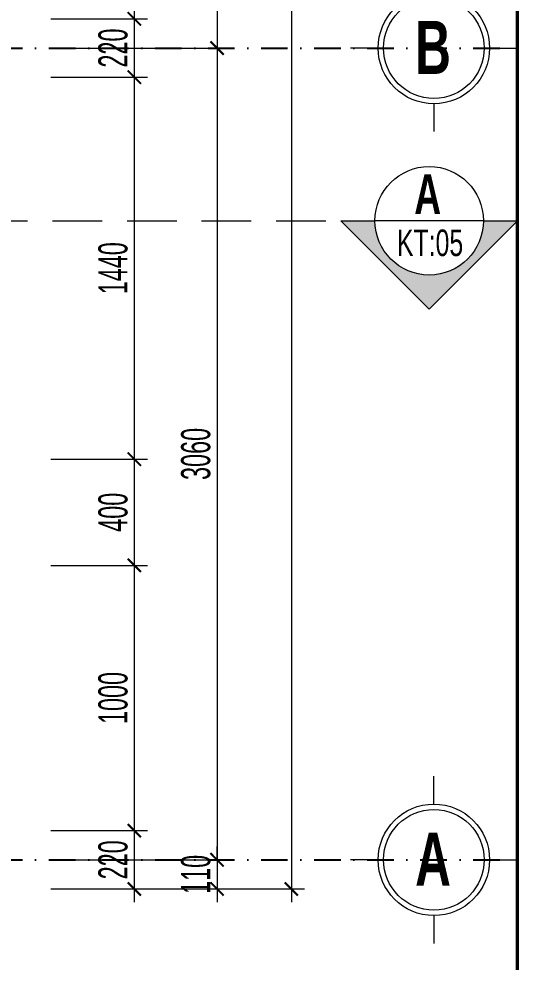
# Model space of a CAD drawing. Header units: inches. Extents: x 274208 to 641690, y -81912 to 129129.
# Drawn here: x 527482 to 529369, y 93222 to 96778 of the extents above; entities that cross this region are included whole.
import ezdxf
from ezdxf.enums import TextEntityAlignment as Align

# ---------------------------------------------------------------- set-up
doc = ezdxf.new("R2010")
doc.units = ezdxf.units.IN
doc.header["$MEASUREMENT"] = 0
doc.header["$PDMODE"] = 3
doc.linetypes.add('$1$HIDDEN', pattern=[0.375, 0.25, -0.125])
doc.linetypes.add('DASHDOT', pattern=[1, 0.5, -0.25, 0, -0.25])
for name, color, linetype, lineweight in [('02.Thay', 145, 'Continuous', 20), ('05.Text', 253, 'Continuous', 18), ('08.Dim', 156, 'Continuous', 15), ('09.Hatch', 250, 'Continuous', 5), ('11.Khung bo', 32, 'Continuous', 50), ('NN_KI HIEU', 22, 'Continuous', 18)]:
    doc.layers.add(name, color=color, linetype=linetype, lineweight=lineweight)
doc.layers.add('TRUC', color=250, linetype='DASHDOT')
doc.styles.add('AVANTH', font='')
doc.styles.add('AVANTHB', font='')
doc.styles.add('TT5_Text Dim', font='hoatbif.shx', dxfattribs={"width": 0.6})
doc.styles.get('AVANTH').set_extended_font_data('.VnAvantH')
doc.styles.get('AVANTHB').set_extended_font_data('.VnAvantH', bold=True)
doc.dimstyles.new('TT5_Dim 1-50', dxfattribs={"dimscale": 50, "dimtxt": 2.2, "dimasz": 1, "dimexe": 1, "dimexo": 0.5, "dimgap": 0.5, "dimtad": 1, "dimdec": 0, "dimzin": 0, "dimdsep": 46, "dimtxsty": 'TT5_Text Dim', "dimblk": 'ARCHTICK', "dimcen": 0, "dimdle": 1, "dimclrd": 256, "dimclre": 256, "dimclrt": 1, "dimadec": 0, "dimazin": 0, "dimtfac": 0.015, "dimtdec": 0, "dimtix": 1, "dimtmove": 2, "dimatfit": 3, "dimldrblk": 'DOT', "dimfxl": 1, "dimtolj": 1, "dimtzin": 0, "dimlwd": -1, "dimlwe": -1, "dimarcsym": 1})

# ---------------------------------------------------------------- blocks, each defined once
blk = doc.blocks.new('100')
at = {"layer": '11.Khung bo', "const_width": 26.7}
blk.add_lwpolyline([(1860913, -945239.8), (1860913, -916940.1), (1896062.6, -916940.1), (1896062.6, -945239.8)], close=True, dxfattribs=at)
blk = doc.blocks.new('DANHTRUC')
for p, q in [((980383.4, -947346.6), (980383.4, -947136.6)), ((979963.4, -947766.6), (979753.4, -947766.6)), ((980803.4, -947766.6), (981013.4, -947766.6)), ((980383.4, -948186.6), (980383.4, -948396.6))]:
    blk.add_line(p, q)
for radius in [420, 380]:
    blk.add_circle((980383.4, -947766.6), radius)
blk = doc.blocks.new('_ARCHTICK')
at = {"color": 0, "linetype": 'ByBlock', "const_width": 0.15}
blk.add_lwpolyline([(-0.5, -0.5), (0.5, 0.5)], dxfattribs=at)
blk = doc.blocks.new('*D478')
at = {"layer": '08.Dim', "transparency": 16777216}
for p, q in [((527917.3, 100547.6), (527917.3, 96727.6)), ((527602.7, 100497.6), (527967.3, 100497.6)), ((527602.7, 96777.6), (527967.3, 96777.6))]:
    blk.add_line(p, q, dxfattribs=at)
at = {"layer": 'Defpoints', "color": 0, "transparency": 16777216}
for p in [(527577.7, 100497.6), (527577.7, 96777.6), (527917.3, 96777.6)]:
    blk.add_point(p, dxfattribs=at)
at = {"layer": '08.Dim', "transparency": 16777216, "xscale": 50, "yscale": 50, "zscale": 50}
for p, rotation in [((527917.3, 100497.6), 90), ((527917.3, 96777.6), 270)]:
    blk.add_blockref('_ARCHTICK', p, dxfattribs=dict(at, rotation=rotation))
at = {"layer": '08.Dim', "color": 1, "transparency": 16777216, "insert": (527837.3, 98637.6), "char_height": 110, "attachment_point": 5, "rotation": 90, "style": 'TT5_Text Dim'}
blk.add_mtext('\\A1;3720', dxfattribs=at)
blk = doc.blocks.new('_DOT')
at = {"color": 1, "linetype": 'ByBlock'}
blk.add_line((-0.5, 0), (-1, 0), dxfattribs=at)
at = {"color": 1, "linetype": 'ByBlock', "const_width": 0.5}
blk.add_lwpolyline([(-0.25, 0, 1), (0.25, 0, 1)], format="xyb", close=True, dxfattribs=at)
blk = doc.blocks.new('*D479')
at = {"layer": '08.Dim', "transparency": 16777216}
for p, q in [((527917.3, 96827.6), (527917.3, 96507.6)), ((527602.7, 96777.6), (527967.3, 96777.6)), ((527602.7, 96557.6), (527967.3, 96557.6))]:
    blk.add_line(p, q, dxfattribs=at)
at = {"layer": 'Defpoints', "color": 0, "transparency": 16777216}
for p in [(527577.7, 96777.6), (527577.7, 96557.6), (527917.3, 96557.6)]:
    blk.add_point(p, dxfattribs=at)
at = {"layer": '08.Dim', "transparency": 16777216, "xscale": 50, "yscale": 50, "zscale": 50}
for p, rotation in [((527917.3, 96777.6), 90), ((527917.3, 96557.6), 270)]:
    blk.add_blockref('_ARCHTICK', p, dxfattribs=dict(at, rotation=rotation))
at = {"layer": '08.Dim', "color": 1, "transparency": 16777216, "insert": (527837.3, 96667.6), "char_height": 110, "attachment_point": 5, "rotation": 90, "style": 'TT5_Text Dim'}
blk.add_mtext('\\A1;220', dxfattribs=at)
blk = doc.blocks.new('*D480')
at = {"layer": '08.Dim', "transparency": 16777216}
for p, q in [((527917.3, 96607.6), (527917.3, 95067.6)), ((527602.7, 96557.6), (527967.3, 96557.6)), ((527602.7, 95117.6), (527967.3, 95117.6))]:
    blk.add_line(p, q, dxfattribs=at)
at = {"layer": 'Defpoints', "color": 0, "transparency": 16777216}
for p in [(527577.7, 96557.6), (527577.7, 95117.6), (527917.3, 95117.6)]:
    blk.add_point(p, dxfattribs=at)
at = {"layer": '08.Dim', "transparency": 16777216, "xscale": 50, "yscale": 50, "zscale": 50}
for p, rotation in [((527917.3, 96557.6), 90), ((527917.3, 95117.6), 270)]:
    blk.add_blockref('_ARCHTICK', p, dxfattribs=dict(at, rotation=rotation))
at = {"layer": '08.Dim', "color": 1, "transparency": 16777216, "insert": (527837.3, 95837.6), "char_height": 110, "attachment_point": 5, "rotation": 90, "style": 'TT5_Text Dim'}
blk.add_mtext('\\A1;1440', dxfattribs=at)
blk = doc.blocks.new('*D481')
at = {"layer": '08.Dim', "transparency": 16777216}
for p, q in [((527917.3, 95167.6), (527917.3, 94667.6)), ((527602.7, 95117.6), (527967.3, 95117.6)), ((527602.7, 94717.6), (527967.3, 94717.6))]:
    blk.add_line(p, q, dxfattribs=at)
at = {"layer": 'Defpoints', "color": 0, "transparency": 16777216}
for p in [(527577.7, 95117.6), (527577.7, 94717.6), (527917.3, 94717.6)]:
    blk.add_point(p, dxfattribs=at)
at = {"layer": '08.Dim', "transparency": 16777216, "xscale": 50, "yscale": 50, "zscale": 50}
for p, rotation in [((527917.3, 95117.6), 90), ((527917.3, 94717.6), 270)]:
    blk.add_blockref('_ARCHTICK', p, dxfattribs=dict(at, rotation=rotation))
at = {"layer": '08.Dim', "color": 1, "transparency": 16777216, "insert": (527837.3, 94917.6), "char_height": 110, "attachment_point": 5, "rotation": 90, "style": 'TT5_Text Dim'}
blk.add_mtext('\\A1;400', dxfattribs=at)
blk = doc.blocks.new('*D482')
at = {"layer": '08.Dim', "transparency": 16777216}
for p, q in [((527917.3, 94767.6), (527917.3, 93667.6)), ((527602.7, 94717.6), (527967.3, 94717.6)), ((527602.7, 93717.6), (527967.3, 93717.6))]:
    blk.add_line(p, q, dxfattribs=at)
at = {"layer": 'Defpoints', "color": 0, "transparency": 16777216}
for p in [(527577.7, 94717.6), (527577.7, 93717.6), (527917.3, 93717.6)]:
    blk.add_point(p, dxfattribs=at)
at = {"layer": '08.Dim', "transparency": 16777216, "xscale": 50, "yscale": 50, "zscale": 50}
for p, rotation in [((527917.3, 94717.6), 90), ((527917.3, 93717.6), 270)]:
    blk.add_blockref('_ARCHTICK', p, dxfattribs=dict(at, rotation=rotation))
at = {"layer": '08.Dim', "color": 1, "transparency": 16777216, "insert": (527837.3, 94217.6), "char_height": 110, "attachment_point": 5, "rotation": 90, "style": 'TT5_Text Dim'}
blk.add_mtext('\\A1;1000', dxfattribs=at)
blk = doc.blocks.new('*D483')
at = {"layer": '08.Dim', "transparency": 16777216}
for p, q in [((527917.3, 93767.6), (527917.3, 93447.6)), ((527602.7, 93717.6), (527967.3, 93717.6)), ((527602.7, 93497.6), (527967.3, 93497.6))]:
    blk.add_line(p, q, dxfattribs=at)
at = {"layer": 'Defpoints', "color": 0, "transparency": 16777216}
for p in [(527577.7, 93717.6), (527577.7, 93497.6), (527917.3, 93497.6)]:
    blk.add_point(p, dxfattribs=at)
at = {"layer": '08.Dim', "transparency": 16777216, "xscale": 50, "yscale": 50, "zscale": 50}
for p, rotation in [((527917.3, 93717.6), 90), ((527917.3, 93497.6), 270)]:
    blk.add_blockref('_ARCHTICK', p, dxfattribs=dict(at, rotation=rotation))
at = {"layer": '08.Dim', "color": 1, "transparency": 16777216, "insert": (527837.3, 93607.6), "char_height": 110, "attachment_point": 5, "rotation": 90, "style": 'TT5_Text Dim'}
blk.add_mtext('\\A1;220', dxfattribs=at)
blk = doc.blocks.new('*D485')
at = {"layer": '08.Dim', "transparency": 16777216}
for p, q in [((528229.4, 100437.6), (528229.4, 96617.6)), ((527602.7, 100387.6), (528279.4, 100387.6)), ((527602.7, 96667.6), (528279.4, 96667.6))]:
    blk.add_line(p, q, dxfattribs=at)
at = {"layer": 'Defpoints', "color": 0, "transparency": 16777216}
for p in [(527577.7, 100387.6), (527577.7, 96667.6), (528229.4, 96667.6)]:
    blk.add_point(p, dxfattribs=at)
at = {"layer": '08.Dim', "transparency": 16777216, "xscale": 50, "yscale": 50, "zscale": 50}
for p, rotation in [((528229.4, 100387.6), 90), ((528229.4, 96667.6), 270)]:
    blk.add_blockref('_ARCHTICK', p, dxfattribs=dict(at, rotation=rotation))
at = {"layer": '08.Dim', "color": 1, "transparency": 16777216, "insert": (528149.4, 98527.6), "char_height": 110, "attachment_point": 5, "rotation": 90, "style": 'TT5_Text Dim'}
blk.add_mtext('\\A1;3720', dxfattribs=at)
blk = doc.blocks.new('*D486')
at = {"layer": '08.Dim', "transparency": 16777216}
for p, q in [((528229.4, 96717.6), (528229.4, 93557.6)), ((527602.7, 96667.6), (528279.4, 96667.6)), ((527602.7, 93607.6), (528279.4, 93607.6))]:
    blk.add_line(p, q, dxfattribs=at)
at = {"layer": 'Defpoints', "color": 0, "transparency": 16777216}
for p in [(527577.7, 96667.6), (527577.7, 93607.6), (528229.4, 93607.6)]:
    blk.add_point(p, dxfattribs=at)
at = {"layer": '08.Dim', "transparency": 16777216, "xscale": 50, "yscale": 50, "zscale": 50}
for p, rotation in [((528229.4, 96667.6), 90), ((528229.4, 93607.6), 270)]:
    blk.add_blockref('_ARCHTICK', p, dxfattribs=dict(at, rotation=rotation))
at = {"layer": '08.Dim', "color": 1, "transparency": 16777216, "insert": (528149.4, 95137.6), "char_height": 110, "attachment_point": 5, "rotation": 90, "style": 'TT5_Text Dim'}
blk.add_mtext('\\A1;3060', dxfattribs=at)
blk = doc.blocks.new('*D487')
at = {"layer": '08.Dim', "transparency": 16777216}
for p, q in [((528229.4, 93607.6), (528229.4, 93657.6)), ((527602.7, 93607.6), (528279.4, 93607.6)), ((528229.4, 93607.6), (528229.4, 93497.6)), ((527602.7, 93497.6), (528279.4, 93497.6)), ((528229.4, 93497.6), (528229.4, 93447.6))]:
    blk.add_line(p, q, dxfattribs=at)
at = {"layer": 'Defpoints', "color": 0, "transparency": 16777216}
for p in [(527577.7, 93607.6), (527577.7, 93497.6), (528229.4, 93497.6)]:
    blk.add_point(p, dxfattribs=at)
at = {"layer": '08.Dim', "transparency": 16777216, "xscale": 50, "yscale": 50, "zscale": 50}
for p, rotation in [((528229.4, 93607.6), 270), ((528229.4, 93497.6), 90)]:
    blk.add_blockref('_ARCHTICK', p, dxfattribs=dict(at, rotation=rotation))
at = {"layer": '08.Dim', "color": 1, "transparency": 16777216, "insert": (528149.4, 93552.6), "char_height": 110, "attachment_point": 5, "rotation": 90, "style": 'TT5_Text Dim'}
blk.add_mtext('\\A1;110', dxfattribs=at)
blk = doc.blocks.new('*D488')
at = {"layer": '08.Dim', "transparency": 16777216}
for p, q in [((528509.5, 100547.6), (528509.5, 93447.6)), ((527602.7, 100497.6), (528559.5, 100497.6)), ((527602.7, 93497.6), (528559.5, 93497.6))]:
    blk.add_line(p, q, dxfattribs=at)
at = {"layer": 'Defpoints', "color": 0, "transparency": 16777216}
for p in [(527577.7, 100497.6), (527577.7, 93497.6), (528509.5, 93497.6)]:
    blk.add_point(p, dxfattribs=at)
at = {"layer": '08.Dim', "transparency": 16777216, "xscale": 50, "yscale": 50, "zscale": 50}
for p, rotation in [((528509.5, 100497.6), 90), ((528509.5, 93497.6), 270)]:
    blk.add_blockref('_ARCHTICK', p, dxfattribs=dict(at, rotation=rotation))
at = {"layer": '08.Dim', "color": 1, "transparency": 16777216, "insert": (528429.5, 96997.6), "char_height": 110, "attachment_point": 5, "rotation": 90, "style": 'TT5_Text Dim'}
blk.add_mtext('\\A1;7000', dxfattribs=at)

msp = doc.modelspace()

# ---------------------------------------------------------------- hatches: boundary and pattern name
at = {"layer": '09.Hatch'}
msp.add_hatch(color=256, dxfattribs=at).paths.add_polyline_path([(529233.9, 96016.5), (529362.1, 96016.5), (529029.4, 95683.8), (528696.7, 96016.5), (528824.9, 96016.5, 0.414214), (529029.4, 95812, 0.414214)])

# ---------------------------------------------------------------- linework, layer by layer
at = {"layer": '02.Thay'}
for p, q in [((528696.7, 96016.5), (528824.9, 96016.5)), ((529029.4, 95683.8), (528696.7, 96016.5)), ((529233.9, 96016.5), (528824.9, 96016.5)), ((529029.4, 95683.8), (529362.1, 96016.5)), ((529233.9, 96016.5), (529362.1, 96016.5))]:
    msp.add_line(p, q, dxfattribs=at)
msp.add_circle((529029.4, 96016.5), 204.5, dxfattribs=at)
at = {"layer": 'NN_KI HIEU', "linetype": '$1$HIDDEN', "ltscale": 750}
msp.add_lwpolyline([(512421.1, 96016.5), (528720.8, 96016.5)], dxfattribs=at)
at = {"layer": 'TRUC', "ltscale": 200}
for p, q in [((511787.2, 96667.6), (529362.1, 96667.6)), ((511787.2, 93607.6), (529362.1, 93607.6))]:
    msp.add_line(p, q, dxfattribs=at)

# ---------------------------------------------------------------- block references
at = {"layer": '05.Text', "xscale": 0.5, "yscale": 0.5, "zscale": 0.5}
for name, p in [('100', (-418669.3, 562186.6)), ('DANHTRUC', (38855.4, 570550.9)), ('DANHTRUC', (38855.4, 567490.9))]:
    msp.add_blockref(name, p, dxfattribs=at)

# ---------------------------------------------------------------- texts
at = {"layer": '05.Text', "style": 'AVANTHB', "width": 0.7}
for s, p in [('b', (528976.3, 96569.9)), ('a', (528976.3, 93509.9))]:
    msp.add_text(s, height=200, dxfattribs=at).set_placement(p)
at = {"layer": '05.Text', "width": 0.7}
for s, height, style, p in [('a', 150, 'AVANTHB', (529023.7, 96117.1)), ('KT:05', 100, 'AVANTH', (529032.8, 95933.5))]:
    msp.add_text(s, height=height, dxfattribs=dict(at, style=style)).set_placement(p, align=Align.MIDDLE_CENTER)

# ---------------------------------------------------------------- dimensions: what is measured, and where the dimension line sits
at = {"layer": '08.Dim'}
for base, p1, p2, picture, middle in [((527917.3, 96777.6), (527577.7, 100497.6), (527577.7, 96777.6), '*D478', (527837.3, 98637.6)), ((528509.5, 93497.6), (527577.7, 100497.6), (527577.7, 93497.6), '*D488', (528429.5, 96997.6)), ((528229.4, 96667.6), (527577.7, 100387.6), (527577.7, 96667.6), '*D485', (528149.4, 98527.6)), ((527917.3, 96557.6), (527577.7, 96777.6), (527577.7, 96557.6), '*D479', (527837.3, 96667.6)), ((528229.4, 93607.6), (527577.7, 96667.6), (527577.7, 93607.6), '*D486', (528149.4, 95137.6)), ((527917.3, 95117.6), (527577.7, 96557.6), (527577.7, 95117.6), '*D480', (527837.3, 95837.6)), ((527917.3, 94717.6), (527577.7, 95117.6), (527577.7, 94717.6), '*D481', (527837.3, 94917.6)), ((527917.3, 93717.6), (527577.7, 94717.6), (527577.7, 93717.6), '*D482', (527837.3, 94217.6)), ((527917.3, 93497.6), (527577.7, 93717.6), (527577.7, 93497.6), '*D483', (527837.3, 93607.6)), ((528229.4, 93497.6), (527577.7, 93607.6), (527577.7, 93497.6), '*D487', (528149.4, 93552.6))]:
    dim = msp.add_linear_dim(base=base, p1=p1, p2=p2, angle=90, dimstyle='TT5_Dim 1-50', dxfattribs=at)
    dim.commit()
    dim.dimension.update_dxf_attribs({"geometry": picture, "text_midpoint": middle})

doc.saveas('drawing.dxf')
